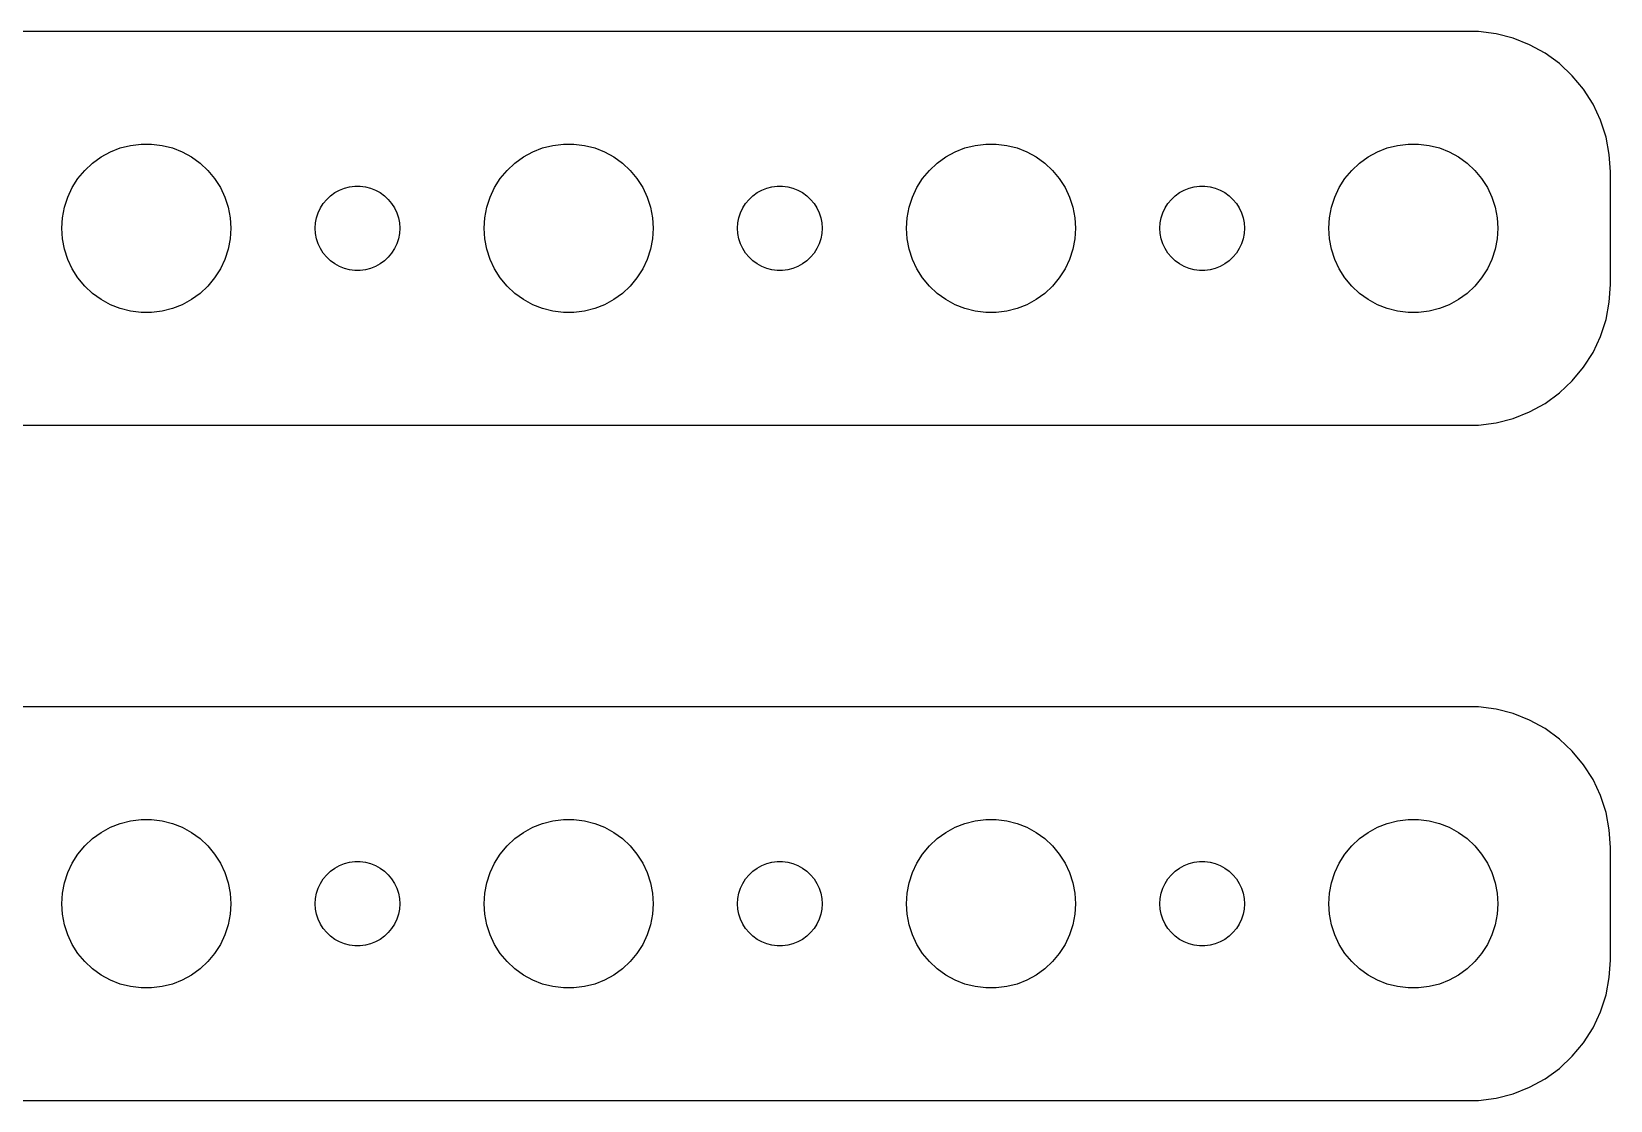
# Model space of a CAD drawing. Header units: metres. Extents: x -217 to 217, y 41 to 79.
# Drawn here: x 160.9 to 217, y 41 to 79 of the extents above; entities that cross this region are included whole.
import ezdxf

# ---------------------------------------------------------------- set-up
doc = ezdxf.new("R2010")
doc.units = ezdxf.units.M

msp = doc.modelspace()

# ---------------------------------------------------------------- linework, layer by layer
for p, q in [((212.314, 78.9901), (-212.314, 78.9901)), ((212.937, 78.9114), (212.314, 78.9901)), ((213.545, 78.7553), (212.937, 78.9114)), ((214.129, 78.5241), (213.545, 78.7553)), ((214.679, 78.2216), (214.129, 78.5241)), ((215.187, 77.8526), (214.679, 78.2216)), ((215.645, 77.4227), (215.187, 77.8526)), ((216.045, 76.9389), (215.645, 77.4227)), ((216.382, 76.4088), (216.045, 76.9389)), ((216.649, 75.8406), (216.382, 76.4088)), ((216.843, 75.2434), (216.649, 75.8406)), ((216.961, 74.6267), (216.843, 75.2434)), ((163.393, 74.533), (163.723, 74.7145)), ((163.723, 74.7145), (164.073, 74.8532)), ((164.073, 74.8532), (164.438, 74.9469)), ((164.438, 74.9469), (164.812, 74.9941)), ((164.812, 74.9941), (165.188, 74.9941)), ((165.188, 74.9941), (165.562, 74.9469)), ((165.562, 74.9469), (165.927, 74.8532)), ((165.927, 74.8532), (166.277, 74.7145)), ((166.277, 74.7145), (166.607, 74.533)), ((178.393, 74.533), (178.723, 74.7145)), ((178.723, 74.7145), (179.073, 74.8532)), ((179.073, 74.8532), (179.438, 74.9469)), ((179.438, 74.9469), (179.812, 74.9941)), ((179.812, 74.9941), (180.188, 74.9941)), ((180.188, 74.9941), (180.562, 74.9469)), ((180.562, 74.9469), (180.927, 74.8532)), ((180.927, 74.8532), (181.277, 74.7145)), ((181.277, 74.7145), (181.607, 74.533)), ((193.393, 74.533), (193.723, 74.7145)), ((193.723, 74.7145), (194.073, 74.8532)), ((194.073, 74.8532), (194.438, 74.9469)), ((194.438, 74.9469), (194.812, 74.9941)), ((194.812, 74.9941), (195.188, 74.9941)), ((195.188, 74.9941), (195.562, 74.9469)), ((195.562, 74.9469), (195.927, 74.8532)), ((195.927, 74.8532), (196.277, 74.7145)), ((196.277, 74.7145), (196.607, 74.533)), ((208.393, 74.533), (208.723, 74.7145)), ((208.723, 74.7145), (209.073, 74.8532)), ((209.073, 74.8532), (209.438, 74.9469)), ((209.438, 74.9469), (209.812, 74.9941)), ((209.812, 74.9941), (210.188, 74.9941)), ((210.188, 74.9941), (210.562, 74.9469)), ((210.562, 74.9469), (210.927, 74.8532)), ((210.927, 74.8532), (211.277, 74.7145)), ((211.277, 74.7145), (211.607, 74.533)), ((217, 74), (216.961, 74.6267)), ((162.573, 73.7634), (162.813, 74.0536)), ((162.813, 74.0536), (163.088, 74.3115)), ((163.088, 74.3115), (163.393, 74.533)), ((166.607, 74.533), (166.912, 74.3115)), ((166.912, 74.3115), (167.187, 74.0536)), ((167.187, 74.0536), (167.427, 73.7634)), ((177.573, 73.7634), (177.813, 74.0536)), ((177.813, 74.0536), (178.088, 74.3115)), ((178.088, 74.3115), (178.393, 74.533)), ((181.607, 74.533), (181.912, 74.3115)), ((181.912, 74.3115), (182.187, 74.0536)), ((182.187, 74.0536), (182.427, 73.7634)), ((192.573, 73.7634), (192.813, 74.0536)), ((192.813, 74.0536), (193.088, 74.3115)), ((193.088, 74.3115), (193.393, 74.533)), ((196.607, 74.533), (196.912, 74.3115)), ((196.912, 74.3115), (197.187, 74.0536)), ((197.187, 74.0536), (197.427, 73.7634)), ((207.573, 73.7634), (207.813, 74.0536)), ((207.813, 74.0536), (208.088, 74.3115)), ((208.088, 74.3115), (208.393, 74.533)), ((211.607, 74.533), (211.912, 74.3115)), ((211.912, 74.3115), (212.187, 74.0536)), ((212.187, 74.0536), (212.427, 73.7634)), ((162.371, 73.4453), (162.573, 73.7634)), ((167.427, 73.7634), (167.629, 73.4453)), ((172.036, 73.4266), (172.219, 73.4734)), ((172.219, 73.4734), (172.406, 73.497)), ((172.406, 73.497), (172.594, 73.497)), ((172.594, 73.497), (172.781, 73.4734)), ((172.781, 73.4734), (172.964, 73.4266)), ((177.371, 73.4453), (177.573, 73.7634)), ((182.427, 73.7634), (182.629, 73.4453)), ((187.036, 73.4266), (187.219, 73.4734)), ((187.219, 73.4734), (187.406, 73.497)), ((187.406, 73.497), (187.594, 73.497)), ((187.594, 73.497), (187.781, 73.4734)), ((187.781, 73.4734), (187.964, 73.4266)), ((192.371, 73.4453), (192.573, 73.7634)), ((197.427, 73.7634), (197.629, 73.4453)), ((202.036, 73.4266), (202.219, 73.4734)), ((202.219, 73.4734), (202.406, 73.497)), ((202.406, 73.497), (202.594, 73.497)), ((202.594, 73.497), (202.781, 73.4734)), ((202.781, 73.4734), (202.964, 73.4266)), ((207.371, 73.4453), (207.573, 73.7634)), ((212.427, 73.7634), (212.629, 73.4453)), ((217, 70), (217, 74)), ((162.094, 72.7461), (162.211, 73.1044)), ((162.211, 73.1044), (162.371, 73.4453)), ((167.629, 73.4453), (167.789, 73.1044)), ((167.789, 73.1044), (167.906, 72.7461)), ((171.286, 72.8817), (171.407, 73.0268)), ((171.407, 73.0268), (171.544, 73.1558)), ((171.544, 73.1558), (171.696, 73.2665)), ((171.696, 73.2665), (171.861, 73.3572)), ((171.861, 73.3572), (172.036, 73.4266)), ((172.964, 73.4266), (173.139, 73.3572)), ((173.139, 73.3572), (173.304, 73.2665)), ((173.304, 73.2665), (173.456, 73.1558)), ((173.456, 73.1558), (173.593, 73.0268)), ((173.593, 73.0268), (173.714, 72.8817)), ((177.094, 72.7461), (177.211, 73.1044)), ((177.211, 73.1044), (177.371, 73.4453)), ((182.629, 73.4453), (182.789, 73.1044)), ((182.789, 73.1044), (182.906, 72.7461)), ((186.286, 72.8817), (186.407, 73.0268)), ((186.407, 73.0268), (186.544, 73.1558)), ((186.544, 73.1558), (186.696, 73.2665)), ((186.696, 73.2665), (186.861, 73.3572)), ((186.861, 73.3572), (187.036, 73.4266)), ((187.964, 73.4266), (188.139, 73.3572)), ((188.139, 73.3572), (188.304, 73.2665)), ((188.304, 73.2665), (188.456, 73.1558)), ((188.456, 73.1558), (188.593, 73.0268)), ((188.593, 73.0268), (188.714, 72.8817)), ((192.094, 72.7461), (192.211, 73.1044)), ((192.211, 73.1044), (192.371, 73.4453)), ((197.629, 73.4453), (197.789, 73.1044)), ((197.789, 73.1044), (197.906, 72.7461)), ((201.286, 72.8817), (201.407, 73.0268)), ((201.407, 73.0268), (201.544, 73.1558)), ((201.544, 73.1558), (201.696, 73.2665)), ((201.696, 73.2665), (201.861, 73.3572)), ((201.861, 73.3572), (202.036, 73.4266)), ((202.964, 73.4266), (203.139, 73.3572)), ((203.139, 73.3572), (203.304, 73.2665)), ((203.304, 73.2665), (203.456, 73.1558)), ((203.456, 73.1558), (203.593, 73.0268)), ((203.593, 73.0268), (203.714, 72.8817)), ((207.094, 72.7461), (207.211, 73.1044)), ((207.211, 73.1044), (207.371, 73.4453)), ((212.629, 73.4453), (212.789, 73.1044)), ((212.789, 73.1044), (212.906, 72.7461)), ((162, 72), (162.024, 72.376)), ((162.024, 72.376), (162.094, 72.7461)), ((167.906, 72.7461), (167.976, 72.376)), ((167.976, 72.376), (168, 72)), ((171.012, 72.188), (171.047, 72.373)), ((171.047, 72.373), (171.105, 72.5522)), ((171.105, 72.5522), (171.186, 72.7226)), ((171.186, 72.7226), (171.286, 72.8817)), ((173.714, 72.8817), (173.814, 72.7226)), ((173.814, 72.7226), (173.895, 72.5522)), ((173.895, 72.5522), (173.953, 72.373)), ((173.953, 72.373), (173.988, 72.188)), ((177, 72), (177.024, 72.376)), ((177.024, 72.376), (177.094, 72.7461)), ((182.906, 72.7461), (182.976, 72.376)), ((182.976, 72.376), (183, 72)), ((186.012, 72.188), (186.047, 72.373)), ((186.047, 72.373), (186.105, 72.5522)), ((186.105, 72.5522), (186.186, 72.7226)), ((186.186, 72.7226), (186.286, 72.8817)), ((188.714, 72.8817), (188.814, 72.7226)), ((188.814, 72.7226), (188.895, 72.5522)), ((188.895, 72.5522), (188.953, 72.373)), ((188.953, 72.373), (188.988, 72.188)), ((192, 72), (192.024, 72.376)), ((192.024, 72.376), (192.094, 72.7461)), ((197.906, 72.7461), (197.976, 72.376)), ((197.976, 72.376), (198, 72)), ((201.012, 72.188), (201.047, 72.373)), ((201.047, 72.373), (201.105, 72.5522)), ((201.105, 72.5522), (201.186, 72.7226)), ((201.186, 72.7226), (201.286, 72.8817)), ((203.714, 72.8817), (203.814, 72.7226)), ((203.814, 72.7226), (203.895, 72.5522)), ((203.895, 72.5522), (203.953, 72.373)), ((203.953, 72.373), (203.988, 72.188)), ((207, 72), (207.024, 72.376)), ((207.024, 72.376), (207.094, 72.7461)), ((212.906, 72.7461), (212.976, 72.376)), ((212.976, 72.376), (213, 72)), ((162.024, 71.624), (162, 72)), ((168, 72), (167.976, 71.624)), ((171, 72), (171.012, 72.188)), ((171.012, 71.812), (171, 72)), ((171.047, 71.627), (171.012, 71.812)), ((173.988, 71.812), (173.953, 71.627)), ((173.988, 72.188), (174, 72)), ((174, 72), (173.988, 71.812)), ((177.024, 71.624), (177, 72)), ((183, 72), (182.976, 71.624)), ((186, 72), (186.012, 72.188)), ((186.012, 71.812), (186, 72)), ((186.047, 71.627), (186.012, 71.812)), ((188.988, 71.812), (188.953, 71.627)), ((188.988, 72.188), (189, 72)), ((189, 72), (188.988, 71.812)), ((192.024, 71.624), (192, 72)), ((198, 72), (197.976, 71.624)), ((201, 72), (201.012, 72.188)), ((201.012, 71.812), (201, 72)), ((201.047, 71.627), (201.012, 71.812)), ((203.988, 71.812), (203.953, 71.627)), ((203.988, 72.188), (204, 72)), ((204, 72), (203.988, 71.812)), ((207.024, 71.624), (207, 72)), ((213, 72), (212.976, 71.624)), ((162.094, 71.2539), (162.024, 71.624)), ((162.211, 70.8956), (162.094, 71.2539)), ((167.906, 71.2539), (167.789, 70.8956)), ((167.976, 71.624), (167.906, 71.2539)), ((171.105, 71.4478), (171.047, 71.627)), ((171.186, 71.2774), (171.105, 71.4478)), ((171.286, 71.1183), (171.186, 71.2774)), ((173.814, 71.2774), (173.714, 71.1183)), ((173.895, 71.4478), (173.814, 71.2774)), ((173.953, 71.627), (173.895, 71.4478)), ((177.094, 71.2539), (177.024, 71.624)), ((177.211, 70.8956), (177.094, 71.2539)), ((182.906, 71.2539), (182.789, 70.8956)), ((182.976, 71.624), (182.906, 71.2539)), ((186.105, 71.4478), (186.047, 71.627)), ((186.186, 71.2774), (186.105, 71.4478)), ((186.286, 71.1183), (186.186, 71.2774)), ((188.814, 71.2774), (188.714, 71.1183)), ((188.895, 71.4478), (188.814, 71.2774)), ((188.953, 71.627), (188.895, 71.4478)), ((192.094, 71.2539), (192.024, 71.624)), ((192.211, 70.8956), (192.094, 71.2539)), ((197.906, 71.2539), (197.789, 70.8956)), ((197.976, 71.624), (197.906, 71.2539)), ((201.105, 71.4478), (201.047, 71.627)), ((201.186, 71.2774), (201.105, 71.4478)), ((201.286, 71.1183), (201.186, 71.2774)), ((203.814, 71.2774), (203.714, 71.1183)), ((203.895, 71.4478), (203.814, 71.2774)), ((203.953, 71.627), (203.895, 71.4478)), ((207.094, 71.2539), (207.024, 71.624)), ((207.211, 70.8956), (207.094, 71.2539)), ((212.906, 71.2539), (212.789, 70.8956)), ((212.976, 71.624), (212.906, 71.2539)), ((162.371, 70.5547), (162.211, 70.8956)), ((167.789, 70.8956), (167.629, 70.5547)), ((171.407, 70.9732), (171.286, 71.1183)), ((171.544, 70.8442), (171.407, 70.9732)), ((171.696, 70.7335), (171.544, 70.8442)), ((171.861, 70.6428), (171.696, 70.7335)), ((173.304, 70.7335), (173.139, 70.6428)), ((173.456, 70.8442), (173.304, 70.7335)), ((173.593, 70.9732), (173.456, 70.8442)), ((173.714, 71.1183), (173.593, 70.9732)), ((177.371, 70.5547), (177.211, 70.8956)), ((182.789, 70.8956), (182.629, 70.5547)), ((186.407, 70.9732), (186.286, 71.1183)), ((186.544, 70.8442), (186.407, 70.9732)), ((186.696, 70.7335), (186.544, 70.8442)), ((186.861, 70.6428), (186.696, 70.7335)), ((188.304, 70.7335), (188.139, 70.6428)), ((188.456, 70.8442), (188.304, 70.7335)), ((188.593, 70.9732), (188.456, 70.8442)), ((188.714, 71.1183), (188.593, 70.9732)), ((192.371, 70.5547), (192.211, 70.8956)), ((197.789, 70.8956), (197.629, 70.5547)), ((201.407, 70.9732), (201.286, 71.1183)), ((201.544, 70.8442), (201.407, 70.9732)), ((201.696, 70.7335), (201.544, 70.8442)), ((201.861, 70.6428), (201.696, 70.7335)), ((203.304, 70.7335), (203.139, 70.6428)), ((203.456, 70.8442), (203.304, 70.7335)), ((203.593, 70.9732), (203.456, 70.8442)), ((203.714, 71.1183), (203.593, 70.9732)), ((207.371, 70.5547), (207.211, 70.8956)), ((212.789, 70.8956), (212.629, 70.5547)), ((162.573, 70.2366), (162.371, 70.5547)), ((162.813, 69.9464), (162.573, 70.2366)), ((167.427, 70.2366), (167.187, 69.9464)), ((167.629, 70.5547), (167.427, 70.2366)), ((172.036, 70.5734), (171.861, 70.6428)), ((172.219, 70.5266), (172.036, 70.5734)), ((172.406, 70.503), (172.219, 70.5266)), ((172.594, 70.503), (172.406, 70.503)), ((172.781, 70.5266), (172.594, 70.503)), ((172.964, 70.5734), (172.781, 70.5266)), ((173.139, 70.6428), (172.964, 70.5734)), ((177.573, 70.2366), (177.371, 70.5547)), ((177.813, 69.9464), (177.573, 70.2366)), ((182.427, 70.2366), (182.187, 69.9464)), ((182.629, 70.5547), (182.427, 70.2366)), ((187.036, 70.5734), (186.861, 70.6428)), ((187.219, 70.5266), (187.036, 70.5734)), ((187.406, 70.503), (187.219, 70.5266)), ((187.594, 70.503), (187.406, 70.503)), ((187.781, 70.5266), (187.594, 70.503)), ((187.964, 70.5734), (187.781, 70.5266)), ((188.139, 70.6428), (187.964, 70.5734)), ((192.573, 70.2366), (192.371, 70.5547)), ((192.813, 69.9464), (192.573, 70.2366)), ((197.427, 70.2366), (197.187, 69.9464)), ((197.629, 70.5547), (197.427, 70.2366)), ((202.036, 70.5734), (201.861, 70.6428)), ((202.219, 70.5266), (202.036, 70.5734)), ((202.406, 70.503), (202.219, 70.5266)), ((202.594, 70.503), (202.406, 70.503)), ((202.781, 70.5266), (202.594, 70.503)), ((202.964, 70.5734), (202.781, 70.5266)), ((203.139, 70.6428), (202.964, 70.5734)), ((207.573, 70.2366), (207.371, 70.5547)), ((207.813, 69.9464), (207.573, 70.2366)), ((212.427, 70.2366), (212.187, 69.9464)), ((212.629, 70.5547), (212.427, 70.2366)), ((163.088, 69.6885), (162.813, 69.9464)), ((163.393, 69.467), (163.088, 69.6885)), ((166.912, 69.6885), (166.607, 69.467)), ((167.187, 69.9464), (166.912, 69.6885)), ((178.088, 69.6885), (177.813, 69.9464)), ((178.393, 69.467), (178.088, 69.6885)), ((181.912, 69.6885), (181.607, 69.467)), ((182.187, 69.9464), (181.912, 69.6885)), ((193.088, 69.6885), (192.813, 69.9464)), ((193.393, 69.467), (193.088, 69.6885)), ((196.912, 69.6885), (196.607, 69.467)), ((197.187, 69.9464), (196.912, 69.6885)), ((208.088, 69.6885), (207.813, 69.9464)), ((208.393, 69.467), (208.088, 69.6885)), ((211.912, 69.6885), (211.607, 69.467)), ((212.187, 69.9464), (211.912, 69.6885)), ((216.961, 69.3733), (217, 70)), ((163.723, 69.2855), (163.393, 69.467)), ((164.073, 69.1468), (163.723, 69.2855)), ((164.438, 69.0531), (164.073, 69.1468)), ((164.812, 69.0059), (164.438, 69.0531)), ((165.188, 69.0059), (164.812, 69.0059)), ((165.562, 69.0531), (165.188, 69.0059)), ((165.927, 69.1468), (165.562, 69.0531)), ((166.277, 69.2855), (165.927, 69.1468)), ((166.607, 69.467), (166.277, 69.2855)), ((178.723, 69.2855), (178.393, 69.467)), ((179.073, 69.1468), (178.723, 69.2855)), ((179.438, 69.0531), (179.073, 69.1468)), ((179.812, 69.0059), (179.438, 69.0531)), ((180.188, 69.0059), (179.812, 69.0059)), ((180.562, 69.0531), (180.188, 69.0059)), ((180.927, 69.1468), (180.562, 69.0531)), ((181.277, 69.2855), (180.927, 69.1468)), ((181.607, 69.467), (181.277, 69.2855)), ((193.723, 69.2855), (193.393, 69.467)), ((194.073, 69.1468), (193.723, 69.2855)), ((194.438, 69.0531), (194.073, 69.1468)), ((194.812, 69.0059), (194.438, 69.0531)), ((195.188, 69.0059), (194.812, 69.0059)), ((195.562, 69.0531), (195.188, 69.0059)), ((195.927, 69.1468), (195.562, 69.0531)), ((196.277, 69.2855), (195.927, 69.1468)), ((196.607, 69.467), (196.277, 69.2855)), ((208.723, 69.2855), (208.393, 69.467)), ((209.073, 69.1468), (208.723, 69.2855)), ((209.438, 69.0531), (209.073, 69.1468)), ((209.812, 69.0059), (209.438, 69.0531)), ((210.188, 69.0059), (209.812, 69.0059)), ((210.562, 69.0531), (210.188, 69.0059)), ((210.927, 69.1468), (210.562, 69.0531)), ((211.277, 69.2855), (210.927, 69.1468)), ((211.607, 69.467), (211.277, 69.2855)), ((216.843, 68.7566), (216.961, 69.3733)), ((216.649, 68.1594), (216.843, 68.7566)), ((216.382, 67.5912), (216.649, 68.1594)), ((216.045, 67.0611), (216.382, 67.5912)), ((215.645, 66.5773), (216.045, 67.0611)), ((215.187, 66.1474), (215.645, 66.5773)), ((214.129, 65.4759), (214.679, 65.7784)), ((214.679, 65.7784), (215.187, 66.1474)), ((212.314, 65.0099), (212.937, 65.0886)), ((212.937, 65.0886), (213.545, 65.2447)), ((213.545, 65.2447), (214.129, 65.4759)), ((-212.314, 65.0099), (212.314, 65.0099)), ((212.314, 54.9901), (-212.314, 54.9901)), ((212.937, 54.9114), (212.314, 54.9901)), ((213.545, 54.7553), (212.937, 54.9114)), ((214.129, 54.5241), (213.545, 54.7553)), ((214.679, 54.2216), (214.129, 54.5241)), ((215.187, 53.8526), (214.679, 54.2216)), ((215.645, 53.4227), (215.187, 53.8526)), ((216.045, 52.9389), (215.645, 53.4227)), ((216.382, 52.4088), (216.045, 52.9389)), ((216.649, 51.8406), (216.382, 52.4088)), ((216.843, 51.2434), (216.649, 51.8406)), ((216.961, 50.6267), (216.843, 51.2434)), ((163.088, 50.3115), (163.393, 50.533)), ((163.393, 50.533), (163.723, 50.7145)), ((163.723, 50.7145), (164.073, 50.8532)), ((164.073, 50.8532), (164.438, 50.9469)), ((164.438, 50.9469), (164.812, 50.9941)), ((164.812, 50.9941), (165.188, 50.9941)), ((165.188, 50.9941), (165.562, 50.9469)), ((165.562, 50.9469), (165.927, 50.8532)), ((165.927, 50.8532), (166.277, 50.7145)), ((166.277, 50.7145), (166.607, 50.533)), ((166.607, 50.533), (166.912, 50.3115)), ((178.088, 50.3115), (178.393, 50.533)), ((178.393, 50.533), (178.723, 50.7145)), ((178.723, 50.7145), (179.073, 50.8532)), ((179.073, 50.8532), (179.438, 50.9469)), ((179.438, 50.9469), (179.812, 50.9941)), ((179.812, 50.9941), (180.188, 50.9941)), ((180.188, 50.9941), (180.562, 50.9469)), ((180.562, 50.9469), (180.927, 50.8532)), ((180.927, 50.8532), (181.277, 50.7145)), ((181.277, 50.7145), (181.607, 50.533)), ((181.607, 50.533), (181.912, 50.3115)), ((193.088, 50.3115), (193.393, 50.533)), ((193.393, 50.533), (193.723, 50.7145)), ((193.723, 50.7145), (194.073, 50.8532)), ((194.073, 50.8532), (194.438, 50.9469)), ((194.438, 50.9469), (194.812, 50.9941)), ((194.812, 50.9941), (195.188, 50.9941)), ((195.188, 50.9941), (195.562, 50.9469)), ((195.562, 50.9469), (195.927, 50.8532)), ((195.927, 50.8532), (196.277, 50.7145)), ((196.277, 50.7145), (196.607, 50.533)), ((196.607, 50.533), (196.912, 50.3115)), ((208.088, 50.3115), (208.393, 50.533)), ((208.393, 50.533), (208.723, 50.7145)), ((208.723, 50.7145), (209.073, 50.8532)), ((209.073, 50.8532), (209.438, 50.9469)), ((209.438, 50.9469), (209.812, 50.9941)), ((209.812, 50.9941), (210.188, 50.9941)), ((210.188, 50.9941), (210.562, 50.9469)), ((210.562, 50.9469), (210.927, 50.8532)), ((210.927, 50.8532), (211.277, 50.7145)), ((211.277, 50.7145), (211.607, 50.533)), ((211.607, 50.533), (211.912, 50.3115)), ((217, 50), (216.961, 50.6267)), ((162.573, 49.7634), (162.813, 50.0536)), ((162.813, 50.0536), (163.088, 50.3115)), ((166.912, 50.3115), (167.187, 50.0536)), ((167.187, 50.0536), (167.427, 49.7634)), ((177.573, 49.7634), (177.813, 50.0536)), ((177.813, 50.0536), (178.088, 50.3115)), ((181.912, 50.3115), (182.187, 50.0536)), ((182.187, 50.0536), (182.427, 49.7634)), ((192.573, 49.7634), (192.813, 50.0536)), ((192.813, 50.0536), (193.088, 50.3115)), ((196.912, 50.3115), (197.187, 50.0536)), ((197.187, 50.0536), (197.427, 49.7634)), ((207.573, 49.7634), (207.813, 50.0536)), ((207.813, 50.0536), (208.088, 50.3115)), ((211.912, 50.3115), (212.187, 50.0536)), ((212.187, 50.0536), (212.427, 49.7634)), ((217, 46), (217, 50)), ((162.211, 49.1044), (162.371, 49.4453)), ((162.371, 49.4453), (162.573, 49.7634)), ((167.427, 49.7634), (167.629, 49.4453)), ((167.629, 49.4453), (167.789, 49.1044)), ((171.696, 49.2665), (171.861, 49.3572)), ((171.861, 49.3572), (172.036, 49.4266)), ((172.036, 49.4266), (172.219, 49.4734)), ((172.219, 49.4734), (172.406, 49.497)), ((172.406, 49.497), (172.594, 49.497)), ((172.594, 49.497), (172.781, 49.4734)), ((172.781, 49.4734), (172.964, 49.4266)), ((172.964, 49.4266), (173.139, 49.3572)), ((173.139, 49.3572), (173.304, 49.2665)), ((177.211, 49.1044), (177.371, 49.4453)), ((177.371, 49.4453), (177.573, 49.7634)), ((182.427, 49.7634), (182.629, 49.4453)), ((182.629, 49.4453), (182.789, 49.1044)), ((186.696, 49.2665), (186.861, 49.3572)), ((186.861, 49.3572), (187.036, 49.4266)), ((187.036, 49.4266), (187.219, 49.4734)), ((187.219, 49.4734), (187.406, 49.497)), ((187.406, 49.497), (187.594, 49.497)), ((187.594, 49.497), (187.781, 49.4734)), ((187.781, 49.4734), (187.964, 49.4266)), ((187.964, 49.4266), (188.139, 49.3572)), ((188.139, 49.3572), (188.304, 49.2665)), ((192.211, 49.1044), (192.371, 49.4453)), ((192.371, 49.4453), (192.573, 49.7634)), ((197.427, 49.7634), (197.629, 49.4453)), ((197.629, 49.4453), (197.789, 49.1044)), ((201.696, 49.2665), (201.861, 49.3572)), ((201.861, 49.3572), (202.036, 49.4266)), ((202.036, 49.4266), (202.219, 49.4734)), ((202.219, 49.4734), (202.406, 49.497)), ((202.406, 49.497), (202.594, 49.497)), ((202.594, 49.497), (202.781, 49.4734)), ((202.781, 49.4734), (202.964, 49.4266)), ((202.964, 49.4266), (203.139, 49.3572)), ((203.139, 49.3572), (203.304, 49.2665)), ((207.211, 49.1044), (207.371, 49.4453)), ((207.371, 49.4453), (207.573, 49.7634)), ((212.427, 49.7634), (212.629, 49.4453)), ((212.629, 49.4453), (212.789, 49.1044)), ((162.094, 48.7461), (162.211, 49.1044)), ((167.789, 49.1044), (167.906, 48.7461)), ((171.186, 48.7226), (171.286, 48.8817)), ((171.286, 48.8817), (171.407, 49.0268)), ((171.407, 49.0268), (171.544, 49.1558)), ((171.544, 49.1558), (171.696, 49.2665)), ((173.304, 49.2665), (173.456, 49.1558)), ((173.456, 49.1558), (173.593, 49.0268)), ((173.593, 49.0268), (173.714, 48.8817)), ((173.714, 48.8817), (173.814, 48.7226)), ((177.094, 48.7461), (177.211, 49.1044)), ((182.789, 49.1044), (182.906, 48.7461)), ((186.186, 48.7226), (186.286, 48.8817)), ((186.286, 48.8817), (186.407, 49.0268)), ((186.407, 49.0268), (186.544, 49.1558)), ((186.544, 49.1558), (186.696, 49.2665)), ((188.304, 49.2665), (188.456, 49.1558)), ((188.456, 49.1558), (188.593, 49.0268)), ((188.593, 49.0268), (188.714, 48.8817)), ((188.714, 48.8817), (188.814, 48.7226)), ((192.094, 48.7461), (192.211, 49.1044)), ((197.789, 49.1044), (197.906, 48.7461)), ((201.186, 48.7226), (201.286, 48.8817)), ((201.286, 48.8817), (201.407, 49.0268)), ((201.407, 49.0268), (201.544, 49.1558)), ((201.544, 49.1558), (201.696, 49.2665)), ((203.304, 49.2665), (203.456, 49.1558)), ((203.456, 49.1558), (203.593, 49.0268)), ((203.593, 49.0268), (203.714, 48.8817)), ((203.714, 48.8817), (203.814, 48.7226)), ((207.094, 48.7461), (207.211, 49.1044)), ((212.789, 49.1044), (212.906, 48.7461)), ((162, 48), (162.024, 48.376)), ((162.024, 48.376), (162.094, 48.7461)), ((167.906, 48.7461), (167.976, 48.376)), ((167.976, 48.376), (168, 48)), ((171.012, 48.188), (171.047, 48.373)), ((171.047, 48.373), (171.105, 48.5522)), ((171.105, 48.5522), (171.186, 48.7226)), ((173.814, 48.7226), (173.895, 48.5522)), ((173.895, 48.5522), (173.953, 48.373)), ((173.953, 48.373), (173.988, 48.188)), ((177, 48), (177.024, 48.376)), ((177.024, 48.376), (177.094, 48.7461)), ((182.906, 48.7461), (182.976, 48.376)), ((182.976, 48.376), (183, 48)), ((186.012, 48.188), (186.047, 48.373)), ((186.047, 48.373), (186.105, 48.5522)), ((186.105, 48.5522), (186.186, 48.7226)), ((188.814, 48.7226), (188.895, 48.5522)), ((188.895, 48.5522), (188.953, 48.373)), ((188.953, 48.373), (188.988, 48.188)), ((192, 48), (192.024, 48.376)), ((192.024, 48.376), (192.094, 48.7461)), ((197.906, 48.7461), (197.976, 48.376)), ((197.976, 48.376), (198, 48)), ((201.012, 48.188), (201.047, 48.373)), ((201.047, 48.373), (201.105, 48.5522)), ((201.105, 48.5522), (201.186, 48.7226)), ((203.814, 48.7226), (203.895, 48.5522)), ((203.895, 48.5522), (203.953, 48.373)), ((203.953, 48.373), (203.988, 48.188)), ((207, 48), (207.024, 48.376)), ((207.024, 48.376), (207.094, 48.7461)), ((212.906, 48.7461), (212.976, 48.376)), ((212.976, 48.376), (213, 48)), ((162.024, 47.624), (162, 48)), ((168, 48), (167.976, 47.624)), ((171, 48), (171.012, 48.188)), ((171.012, 47.812), (171, 48)), ((171.047, 47.627), (171.012, 47.812)), ((173.988, 47.812), (173.953, 47.627)), ((173.988, 48.188), (174, 48)), ((174, 48), (173.988, 47.812)), ((177.024, 47.624), (177, 48)), ((183, 48), (182.976, 47.624)), ((186, 48), (186.012, 48.188)), ((186.012, 47.812), (186, 48)), ((186.047, 47.627), (186.012, 47.812)), ((188.988, 47.812), (188.953, 47.627)), ((188.988, 48.188), (189, 48)), ((189, 48), (188.988, 47.812)), ((192.024, 47.624), (192, 48)), ((198, 48), (197.976, 47.624)), ((201, 48), (201.012, 48.188)), ((201.012, 47.812), (201, 48)), ((201.047, 47.627), (201.012, 47.812)), ((203.988, 47.812), (203.953, 47.627)), ((203.988, 48.188), (204, 48)), ((204, 48), (203.988, 47.812)), ((207.024, 47.624), (207, 48)), ((213, 48), (212.976, 47.624)), ((162.094, 47.2539), (162.024, 47.624)), ((162.211, 46.8956), (162.094, 47.2539)), ((167.906, 47.2539), (167.789, 46.8956)), ((167.976, 47.624), (167.906, 47.2539)), ((171.105, 47.4478), (171.047, 47.627)), ((171.186, 47.2774), (171.105, 47.4478)), ((171.286, 47.1183), (171.186, 47.2774)), ((171.407, 46.9732), (171.286, 47.1183)), ((173.714, 47.1183), (173.593, 46.9732)), ((173.814, 47.2774), (173.714, 47.1183)), ((173.895, 47.4478), (173.814, 47.2774)), ((173.953, 47.627), (173.895, 47.4478)), ((177.094, 47.2539), (177.024, 47.624)), ((177.211, 46.8956), (177.094, 47.2539)), ((182.906, 47.2539), (182.789, 46.8956)), ((182.976, 47.624), (182.906, 47.2539)), ((186.105, 47.4478), (186.047, 47.627)), ((186.186, 47.2774), (186.105, 47.4478)), ((186.286, 47.1183), (186.186, 47.2774)), ((186.407, 46.9732), (186.286, 47.1183)), ((188.714, 47.1183), (188.593, 46.9732)), ((188.814, 47.2774), (188.714, 47.1183)), ((188.895, 47.4478), (188.814, 47.2774)), ((188.953, 47.627), (188.895, 47.4478)), ((192.094, 47.2539), (192.024, 47.624)), ((192.211, 46.8956), (192.094, 47.2539)), ((197.906, 47.2539), (197.789, 46.8956)), ((197.976, 47.624), (197.906, 47.2539)), ((201.105, 47.4478), (201.047, 47.627)), ((201.186, 47.2774), (201.105, 47.4478)), ((201.286, 47.1183), (201.186, 47.2774)), ((201.407, 46.9732), (201.286, 47.1183)), ((203.714, 47.1183), (203.593, 46.9732)), ((203.814, 47.2774), (203.714, 47.1183)), ((203.895, 47.4478), (203.814, 47.2774)), ((203.953, 47.627), (203.895, 47.4478)), ((207.094, 47.2539), (207.024, 47.624)), ((207.211, 46.8956), (207.094, 47.2539)), ((212.906, 47.2539), (212.789, 46.8956)), ((212.976, 47.624), (212.906, 47.2539)), ((162.371, 46.5547), (162.211, 46.8956)), ((162.573, 46.2366), (162.371, 46.5547)), ((167.629, 46.5547), (167.427, 46.2366)), ((167.789, 46.8956), (167.629, 46.5547)), ((171.544, 46.8442), (171.407, 46.9732)), ((171.696, 46.7335), (171.544, 46.8442)), ((171.861, 46.6428), (171.696, 46.7335)), ((172.036, 46.5734), (171.861, 46.6428)), ((172.219, 46.5266), (172.036, 46.5734)), ((172.964, 46.5734), (172.781, 46.5266)), ((173.139, 46.6428), (172.964, 46.5734)), ((173.304, 46.7335), (173.139, 46.6428)), ((173.456, 46.8442), (173.304, 46.7335)), ((173.593, 46.9732), (173.456, 46.8442)), ((177.371, 46.5547), (177.211, 46.8956)), ((177.573, 46.2366), (177.371, 46.5547)), ((182.629, 46.5547), (182.427, 46.2366)), ((182.789, 46.8956), (182.629, 46.5547)), ((186.544, 46.8442), (186.407, 46.9732)), ((186.696, 46.7335), (186.544, 46.8442)), ((186.861, 46.6428), (186.696, 46.7335)), ((187.036, 46.5734), (186.861, 46.6428)), ((187.219, 46.5266), (187.036, 46.5734)), ((187.964, 46.5734), (187.781, 46.5266)), ((188.139, 46.6428), (187.964, 46.5734)), ((188.304, 46.7335), (188.139, 46.6428)), ((188.456, 46.8442), (188.304, 46.7335)), ((188.593, 46.9732), (188.456, 46.8442)), ((192.371, 46.5547), (192.211, 46.8956)), ((192.573, 46.2366), (192.371, 46.5547)), ((197.629, 46.5547), (197.427, 46.2366)), ((197.789, 46.8956), (197.629, 46.5547)), ((201.544, 46.8442), (201.407, 46.9732)), ((201.696, 46.7335), (201.544, 46.8442)), ((201.861, 46.6428), (201.696, 46.7335)), ((202.036, 46.5734), (201.861, 46.6428)), ((202.219, 46.5266), (202.036, 46.5734)), ((202.964, 46.5734), (202.781, 46.5266)), ((203.139, 46.6428), (202.964, 46.5734)), ((203.304, 46.7335), (203.139, 46.6428)), ((203.456, 46.8442), (203.304, 46.7335)), ((203.593, 46.9732), (203.456, 46.8442)), ((207.371, 46.5547), (207.211, 46.8956)), ((207.573, 46.2366), (207.371, 46.5547)), ((212.629, 46.5547), (212.427, 46.2366)), ((212.789, 46.8956), (212.629, 46.5547)), ((162.813, 45.9464), (162.573, 46.2366)), ((167.427, 46.2366), (167.187, 45.9464)), ((172.406, 46.503), (172.219, 46.5266)), ((172.594, 46.503), (172.406, 46.503)), ((172.781, 46.5266), (172.594, 46.503)), ((177.813, 45.9464), (177.573, 46.2366)), ((182.427, 46.2366), (182.187, 45.9464)), ((187.406, 46.503), (187.219, 46.5266)), ((187.594, 46.503), (187.406, 46.503)), ((187.781, 46.5266), (187.594, 46.503)), ((192.813, 45.9464), (192.573, 46.2366)), ((197.427, 46.2366), (197.187, 45.9464)), ((202.406, 46.503), (202.219, 46.5266)), ((202.594, 46.503), (202.406, 46.503)), ((202.781, 46.5266), (202.594, 46.503)), ((207.813, 45.9464), (207.573, 46.2366)), ((212.427, 46.2366), (212.187, 45.9464)), ((216.961, 45.3733), (217, 46)), ((163.088, 45.6885), (162.813, 45.9464)), ((163.393, 45.467), (163.088, 45.6885)), ((163.723, 45.2855), (163.393, 45.467)), ((166.607, 45.467), (166.277, 45.2855)), ((166.912, 45.6885), (166.607, 45.467)), ((167.187, 45.9464), (166.912, 45.6885)), ((178.088, 45.6885), (177.813, 45.9464)), ((178.393, 45.467), (178.088, 45.6885)), ((178.723, 45.2855), (178.393, 45.467)), ((181.607, 45.467), (181.277, 45.2855)), ((181.912, 45.6885), (181.607, 45.467)), ((182.187, 45.9464), (181.912, 45.6885)), ((193.088, 45.6885), (192.813, 45.9464)), ((193.393, 45.467), (193.088, 45.6885)), ((193.723, 45.2855), (193.393, 45.467)), ((196.607, 45.467), (196.277, 45.2855)), ((196.912, 45.6885), (196.607, 45.467)), ((197.187, 45.9464), (196.912, 45.6885)), ((208.088, 45.6885), (207.813, 45.9464)), ((208.393, 45.467), (208.088, 45.6885)), ((208.723, 45.2855), (208.393, 45.467)), ((211.607, 45.467), (211.277, 45.2855)), ((211.912, 45.6885), (211.607, 45.467)), ((212.187, 45.9464), (211.912, 45.6885)), ((164.073, 45.1468), (163.723, 45.2855)), ((164.438, 45.0531), (164.073, 45.1468)), ((164.812, 45.0059), (164.438, 45.0531)), ((165.188, 45.0059), (164.812, 45.0059)), ((165.562, 45.0531), (165.188, 45.0059)), ((165.927, 45.1468), (165.562, 45.0531)), ((166.277, 45.2855), (165.927, 45.1468)), ((179.073, 45.1468), (178.723, 45.2855)), ((179.438, 45.0531), (179.073, 45.1468)), ((179.812, 45.0059), (179.438, 45.0531)), ((180.188, 45.0059), (179.812, 45.0059)), ((180.562, 45.0531), (180.188, 45.0059)), ((180.927, 45.1468), (180.562, 45.0531)), ((181.277, 45.2855), (180.927, 45.1468)), ((194.073, 45.1468), (193.723, 45.2855)), ((194.438, 45.0531), (194.073, 45.1468)), ((194.812, 45.0059), (194.438, 45.0531)), ((195.188, 45.0059), (194.812, 45.0059)), ((195.562, 45.0531), (195.188, 45.0059)), ((195.927, 45.1468), (195.562, 45.0531)), ((196.277, 45.2855), (195.927, 45.1468)), ((209.073, 45.1468), (208.723, 45.2855)), ((209.438, 45.0531), (209.073, 45.1468)), ((209.812, 45.0059), (209.438, 45.0531)), ((210.188, 45.0059), (209.812, 45.0059)), ((210.562, 45.0531), (210.188, 45.0059)), ((210.927, 45.1468), (210.562, 45.0531)), ((211.277, 45.2855), (210.927, 45.1468)), ((216.843, 44.7566), (216.961, 45.3733)), ((216.649, 44.1594), (216.843, 44.7566)), ((216.382, 43.5912), (216.649, 44.1594)), ((216.045, 43.0611), (216.382, 43.5912)), ((215.645, 42.5773), (216.045, 43.0611)), ((214.679, 41.7784), (215.187, 42.1474)), ((215.187, 42.1474), (215.645, 42.5773)), ((214.129, 41.4759), (214.679, 41.7784)), ((-212.314, 41.0099), (212.314, 41.0099)), ((212.314, 41.0099), (212.937, 41.0886)), ((212.937, 41.0886), (213.545, 41.2447)), ((213.545, 41.2447), (214.129, 41.4759))]:
    msp.add_line(p, q)

doc.saveas('drawing.dxf')
